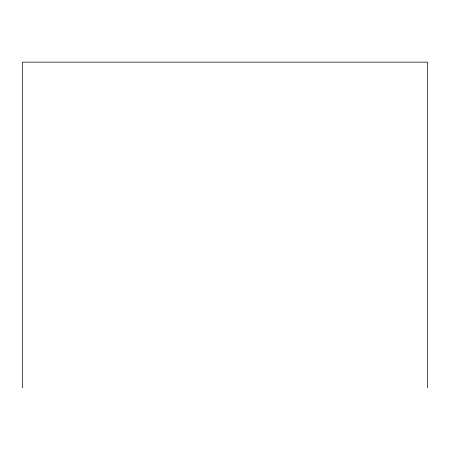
<?xml version="1.0" encoding="UTF-8"?>
<svg xmlns="http://www.w3.org/2000/svg" width="450" height="450" viewBox="0 0 450 450"><rect width="100%" height="100%" fill="white"/><g stroke="black" fill="none" stroke-linecap="round" stroke-linejoin="round"><path stroke-width="0.67" d="M427.5 387.861L427.5 62.139L22.5 62.139L22.5 387.861"/></g></svg>
